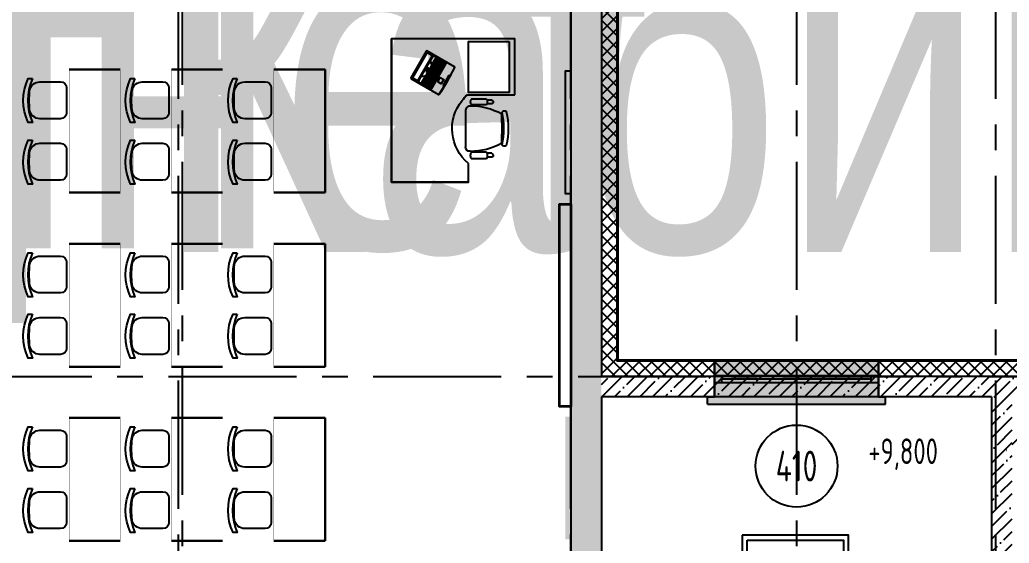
# Model space of a CAD drawing. Header units: millimetres. Extents: x -106726 to 8952771, y -150083 to 686385.
# Drawn here: x 45984 to 55647, y 385852 to 390960 of the extents above; entities that cross this region are included whole.
import ezdxf
from ezdxf import colors
from ezdxf.entities.mleader import LeaderData, LeaderLine
from ezdxf.enums import TextEntityAlignment as Align
from ezdxf.math import Vec2, Vec3

# ---------------------------------------------------------------- set-up
doc = ezdxf.new("R2018")
doc.units = ezdxf.units.MM
doc.linetypes.add('CENTER', pattern=[2, 1.25, -0.25, 0.25, -0.25])
doc.layers.add('АР_Названия помещений', color=124, linetype='Continuous', lineweight=5, plot=False)
doc.layers.add('АР_Номер помещения', color=1, linetype='Continuous', lineweight=25)
doc.layers.add('ТХ_мебель передв', color=250, linetype='Continuous', lineweight=13)
doc.styles.add('ISOCPEUR', font='isocpeur.ttf', dxfattribs={"width": 0.7})
doc.styles.get("Standard").update_dxf_attribs({"font": 'arial.ttf'})
pattern_1 = [(45, (-951587.81, 469999.9), (-123.743687, 123.743687), []), (45, (-951464.07, 469999.9), (-123.743687, 123.743687), [218.75, -43.75, 0, -43.75])]

# ---------------------------------------------------------------- blocks, each defined once
blk = doc.blocks.new('*U444')
at = {"layer": 'АР_Номер помещения', "color": 8}
blk.add_circle((-15801.9, 2230.5), 400, dxfattribs=at)
at = {"color": 8, "style": 'ISOCPEUR', "width": 0.7, "flags": 1}
blk.add_attdef('КАТЕГОРИЯ', (-499.2, -2092.2), '', height=250, dxfattribs=at)
at = {"layer": 'АР_Номер помещения', "color": 8, "style": 'ISOCPEUR', "width": 0.7}
blk.add_attdef('НОМЕР_ПОМЕЩЕНИЯ', text='', height=300, dxfattribs=at).set_placement((-15801.9, 2230.5), align=Align.MIDDLE_CENTER)
blk = doc.blocks.new('*U437')
at = {"color": 8, "style": 'ISOCPEUR', "width": 0.7, "flags": 1}
blk.add_attdef('КАТЕГОРИЯ', (-499.2, -2092.2), '', height=250, dxfattribs=at)
at = {"layer": 'АР_Номер помещения', "color": 8, "style": 'ISOCPEUR', "width": 0.7}
blk.add_attdef('НОМЕР_ПОМЕЩЕНИЯ', text='', height=300, dxfattribs=at).set_placement((-15436.9, -2490.2), align=Align.MIDDLE_CENTER)
blk = doc.blocks.new('*U438')
at = {"color": 8, "style": 'ISOCPEUR', "width": 0.7, "flags": 1}
blk.add_attdef('КАТЕГОРИЯ', (-499.2, -2092.2), '', height=250, dxfattribs=at)
at = {"layer": 'АР_Номер помещения', "color": 8, "style": 'ISOCPEUR', "width": 0.7}
blk.add_attdef('НОМЕР_ПОМЕЩЕНИЯ', text='', height=300, dxfattribs=at).set_placement((-20225.8, 201.5), align=Align.MIDDLE_CENTER)
blk = doc.blocks.new('*U432')
at = {"color": 8, "style": 'ISOCPEUR', "width": 0.7, "flags": 1}
blk.add_attdef('КАТЕГОРИЯ', (-499.2, -2092.2), '', height=250, dxfattribs=at)
at = {"layer": 'АР_Номер помещения', "color": 8, "style": 'ISOCPEUR', "width": 0.7}
blk.add_attdef('НОМЕР_ПОМЕЩЕНИЯ', text='', height=300, dxfattribs=at).set_placement((-16458, -3123.6), align=Align.MIDDLE_CENTER)
blk = doc.blocks.new('*U433')
at = {"color": 8, "style": 'ISOCPEUR', "width": 0.7, "flags": 1}
blk.add_attdef('КАТЕГОРИЯ', (-499.2, -2092.2), '', height=250, dxfattribs=at)
at = {"layer": 'АР_Номер помещения', "color": 8, "style": 'ISOCPEUR', "width": 0.7}
blk.add_attdef('НОМЕР_ПОМЕЩЕНИЯ', text='', height=300, dxfattribs=at).set_placement((-21966.9, -3283.9), align=Align.MIDDLE_CENTER)
blk = doc.blocks.new('_DotSmall')
at = {"color": 8, "linetype": 'ByBlock', "const_width": 0.5}
blk.add_lwpolyline([(-0.0625, 0, 1), (0.0625, 0, 1)], format="xyb", close=True, dxfattribs=at)
blk = doc.blocks.new('*U324')
h = blk.add_hatch(color=8)
h.dxf.hatch_style = 1
h.paths.add_polyline_path([(-1670, -210), (70, -210), (70, -140), (0, -140), (0, 220), (-1600, 220), (-1600, -140), (-1670, -140)])
at = {"color": 8, "lineweight": 30}
for p, q in [((-1600, -140), (-1600, 220)), ((0, -140), (0, 220))]:
    blk.add_line(p, q, dxfattribs=at)
at = {"color": 8}
for p, q in [((0, 220), (-1600, 220)), ((-1600, 70), (0, 70)), ((-1600, 0), (0, 0)), ((-1530, 0), (-1530, 70)), ((-1530, 35), (-70, 35)), ((-70, 0), (-70, 70)), ((-1670, -210), (-1670, -140)), ((-1670, -140), (-1600, -140)), ((0, -140), (70, -140)), ((70, -210), (70, -140)), ((-1670, -210), (70, -210))]:
    blk.add_line(p, q, dxfattribs=at)
blk = doc.blocks.new('laptop')
at = {"color": 8}
for p, q in [((-150.3, 324.5), (-155, 323.2)), ((-150.3, 324.5), (-155, 323.2)), ((-155, 323.2), (-155, 9.7)), ((-155, 323.2), (-155, 9.7)), ((-150.3, 312.7), (-155, 311.4)), ((0, 325.7), (-150.3, 324.5)), ((0, 325.7), (-150.3, 324.5)), ((0, 313.9), (-150.3, 312.7)), ((-143, 308.8), (-140, 309.5)), ((-143, 253.6), (-143, 308.8)), ((-140, 309.5), (140, 309.5)), ((150.3, 324.5), (0, 325.7)), ((150.3, 324.5), (0, 325.7)), ((150.3, 312.7), (0, 313.9)), ((140, 309.5), (143, 308.8)), ((143, 308.8), (143, 253.6)), ((155, 323.2), (150.3, 324.5)), ((155, 323.2), (150.3, 324.5)), ((155, 311.4), (150.3, 312.7)), ((155, 9.7), (155, 323.2)), ((155, 9.7), (155, 323.2)), ((155, 248), (-155, 248)), ((-147, 210), (-147, 234)), ((-147, 210), (-147, 100)), ((147, 210), (-147, 210)), ((-147, 210), (-71.6, 210)), ((-130, 194.2), (-147, 194.2)), ((-140, 252.9), (-143, 253.6)), ((140, 252.9), (-140, 252.9)), ((-137, 244), (-95.6, 244)), ((-130, 210), (-130, 194.2)), ((-127.5, 210), (-127.5, 194.2)), ((76.5, 194.2), (-127.5, 194.2)), ((-110.5, 210), (-110.5, 194.2)), ((-93.5, 210), (-93.5, 194.2)), ((-68, 218.5), (-92, 242.5)), ((-76.5, 210), (-76.5, 194.2)), ((-59.5, 210), (-59.5, 194.2)), ((-42.5, 210), (-42.5, 194.2)), ((-25.5, 210), (-25.5, 194.2)), ((-18.5, 241.8), (-20.5, 241.8)), ((-20.5, 241.8), (-20.5, 236.8)), ((-20.5, 236.8), (-18.5, 236.8)), ((-20.5, 226), (-20.5, 220.4)), ((20.5, 226), (-20.5, 226)), ((-20.5, 220.4), (20.5, 220.4)), ((-18.5, 236.8), (-18.5, 241.8)), ((-8.5, 210), (-8.5, 194.2)), ((-5.5, 241.8), (-7.5, 241.8)), ((-7.5, 241.8), (-7.5, 236.8)), ((-7.5, 236.8), (-5.5, 236.8)), ((-5.5, 236.8), (-5.5, 241.8)), ((7.5, 241.8), (5.5, 241.8)), ((5.5, 241.8), (5.5, 236.8)), ((5.5, 236.8), (7.5, 236.8)), ((7.5, 236.8), (7.5, 241.8)), ((8.5, 210), (8.5, 194.2)), ((20.5, 241.8), (18.5, 241.8)), ((18.5, 241.8), (18.5, 236.8)), ((18.5, 236.8), (20.5, 236.8)), ((20.5, 236.8), (20.5, 241.8)), ((20.5, 220.4), (20.5, 226)), ((25.5, 210), (25.5, 194.2)), ((42.5, 210), (42.5, 194.2)), ((59.5, 210), (59.5, 194.2)), ((68, 218.5), (92, 242.5)), ((68.8, 210), (68.8, 211.3)), ((68.8, 210), (68.8, 211.3)), ((147, 210), (68.8, 210)), ((76.5, 210), (76.5, 194.2)), ((79, 210), (79, 194.2)), ((147, 194.2), (79, 194.2)), ((95.6, 244), (137, 244)), ((96, 210), (96, 194.2)), ((113, 210), (113, 194.2)), ((130, 210), (130, 194.2)), ((143, 253.6), (140, 252.9)), ((147, 234), (147, 210)), ((147, 210), (147, 100)), ((147, 191.7), (-147, 191.7)), ((147, 173.3), (-147, 173.3)), ((147, 155), (-147, 155)), ((147, 136.7), (-147, 136.7)), ((147, 118.3), (-147, 118.3)), ((147, 100), (-147, 100)), ((-138, 191.7), (-138, 173.3)), ((-129, 173.3), (-129, 155)), ((-122.7, 118.3), (-122.7, 100)), ((-122.5, 155), (-122.5, 136.7)), ((-118.5, 191.7), (-118.5, 173.3)), ((-113.5, 136.7), (-113.5, 118.3)), ((-109.5, 173.3), (-109.5, 155)), ((-103, 155), (-103, 136.7)), ((-99, 191.7), (-99, 173.3)), ((-98.3, 118.3), (-98.3, 100)), ((-94, 136.7), (-94, 118.3)), ((-90, 173.3), (-90, 155)), ((-83.5, 155), (-83.5, 136.7)), ((-79.5, 191.7), (-79.5, 173.3)), ((-74.5, 136.7), (-74.5, 118.3)), ((-74, 118.3), (-74, 100)), ((-70.5, 173.3), (-70.5, 155)), ((-64, 155), (-64, 136.7)), ((-60, 191.7), (-60, 173.3)), ((-55, 136.7), (-55, 118.3)), ((-54.5, 118.3), (-54.5, 100)), ((-51, 173.3), (-51, 155)), ((-44.5, 155), (-44.5, 136.7)), ((-40.5, 191.7), (-40.5, 173.3)), ((-35.5, 136.7), (-35.5, 118.3)), ((-31.5, 173.3), (-31.5, 155)), ((-25, 155), (-25, 136.7)), ((-21, 191.7), (-21, 173.3)), ((-16, 136.7), (-16, 118.3)), ((-12, 173.3), (-12, 155)), ((-5.5, 155), (-5.5, 136.7)), ((-1.5, 191.7), (-1.5, 173.3)), ((3.5, 136.7), (3.5, 118.3)), ((7.5, 173.3), (7.5, 155)), ((9.5, 118.3), (9.5, 100)), ((14, 155), (14, 136.7)), ((18, 191.7), (18, 173.3)), ((23, 136.7), (23, 118.3)), ((27, 173.3), (27, 155)), ((29, 118.3), (29, 100)), ((33.5, 155), (33.5, 136.7)), ((37.5, 191.7), (37.5, 173.3)), ((42.5, 136.7), (42.5, 118.3)), ((46.5, 173.3), (46.5, 155)), ((48.5, 118.3), (48.5, 100)), ((53, 155), (53, 136.7)), ((57, 191.7), (57, 173.3)), ((62, 136.7), (62, 118.3)), ((66, 173.3), (66, 155)), ((68, 118.3), (68, 100)), ((72.5, 155), (72.5, 136.7)), ((76.5, 191.7), (76.5, 173.3)), ((81.5, 136.7), (81.5, 118.3)), ((85.5, 173.3), (85.5, 155)), ((87.5, 118.3), (87.5, 100)), ((90, 118.3), (90, 100)), ((92, 155), (92, 136.7)), ((96, 191.7), (96, 173.3)), ((105, 173.3), (105, 155)), ((109.5, 136.7), (109.5, 100)), ((129, 191.7), (129, 100)), ((-155, 9.7), (-154.5, 7.6)), ((-154.5, 7.6), (-152.4, 5.3)), ((-152.4, 5.3), (-150.3, 4.7)), ((-150.3, 4.7), (0, 0)), ((-59, 14), (-59, 0.7)), ((59, 14), (-59, 14)), ((-59, 0.7), (-59, 14)), ((-59, 14), (59, 14)), ((0, 0), (150.3, 4.7)), ((59, 0.7), (59, 14)), ((59, 14), (59, 0.7)), ((150.3, 4.7), (153.2, 5.9)), ((153.2, 5.9), (154.7, 7.9)), ((154.7, 7.9), (155, 9.7))]:
    blk.add_line(p, q, dxfattribs=at)
blk.add_lwpolyline([(-51.9, 78.7), (-4, 78.7), (-4, 39.2), (-51.9, 39.2)], close=True, dxfattribs=at)
for centre, radius, start, end in [((-137, 234), 10, 90, 180), ((-95.6, 239), 5, 45, 90), ((-71.6, 215), 5, 270, 45), ((71.6, 215), 5, 135, 236.11751), ((95.6, 239), 5, 90, 135), ((137, 234), 10, 0, 90), ((-150, 9.7), 5, 180, 266.41668), ((0, 2405), 2405, 266.41668, 273.58332), ((150, 9.7), 5, 273.58332, 0)]:
    blk.add_arc(centre, radius, start, end, dxfattribs=at)
blk = doc.blocks.new('мваи')
at = {"color": 8}
for points in [[(95699, 222916.5), (95153.7, 222916.5), (95153.7, 221714.7), (96551.3, 221714.7), (96551.3, 222466.5), (96371.3, 222466.5)], [(95699, 222455.9), (95699, 222916.5)], [(95741.3, 222641.2), (95741.3, 222493)], [(95751.9, 222694.1), (95751.9, 222646.5)], [(95789, 222694.1), (95789, 222646.5)], [(95799.6, 222641.2), (95799.6, 222493)], [(96260.1, 222641.2), (96260.1, 222493)], [(96270.7, 222694.1), (96270.7, 222646.5)], [(96307.8, 222694.1), (96307.8, 222646.5)], [(96323.7, 222641.2), (96323.7, 222493)], [(96551.3, 222466.5), (96551.3, 221714.7), (95153.7, 221714.7)]]:
    blk.add_lwpolyline(points, dxfattribs=at)
blk.add_lwpolyline([(95180.2, 222863.6), (95677.8, 222863.6), (95677.8, 222466.5), (95180.2, 222466.5)], close=True, dxfattribs=at)
blk.add_lwpolyline([(96249.5, 222482.4, 0.127479), (96170.1, 222789.4, 0.028308), (95889.5, 222789.4, 0.127479), (95810.1, 222482.4, 0.416667), (95857.8, 222434.7), (96207.2, 222434.7)], format="xyb", dxfattribs=at)
for centre, radius, start, end in [((96029.8, 222190.4), 666.6, 75.98123, 104.01877), ((96029.8, 221981.9), 828.7, 78.76484, 101.23516)]:
    blk.add_arc(centre, radius, start, end, dxfattribs=at)
for points in [[(95868.4, 222794.7), (95857.8, 222800), (95852.5, 222821.2), (95863.1, 222831.8)], [(95863.1, 222831.8), (95863.1, 222837.1), (95868.4, 222837.1), (95868.4, 222837.1)], [(96191.3, 222837.1), (96201.9, 222831.8), (96207.2, 222815.9), (96196.6, 222800)], [(96196.6, 222800), (96196.6, 222800), (96196.6, 222794.7), (96191.3, 222794.7)], [(95741.3, 222641.2), (95757.2, 222651.8), (95778.4, 222651.8), (95799.6, 222641.2)], [(95751.9, 222694.1), (95757.2, 222704.7), (95767.8, 222710), (95778.4, 222704.7)], [(95778.4, 222704.7), (95783.7, 222699.4), (95783.7, 222699.4), (95789, 222694.1)], [(96260.1, 222641.2), (96281.3, 222651.8), (96302.5, 222651.8), (96323.7, 222641.2)], [(96270.7, 222694.1), (96276, 222704.7), (96291.9, 222710), (96302.5, 222704.7)], [(96302.5, 222704.7), (96302.5, 222699.4), (96307.8, 222699.4), (96307.8, 222694.1)], [(95757.2, 222403), (95736, 222418.9), (95714.8, 222434.7), (95699, 222455.9)], [(95799.6, 222493), (95778.4, 222482.4), (95757.2, 222482.4), (95741.3, 222493)], [(96371.3, 222466.5), (96217.8, 222281.2), (95942.5, 222249.4), (95757.2, 222403)], [(96249.5, 222482.4), (96254.8, 222455.9), (96233.7, 222434.7), (96207.2, 222434.7)], [(96323.7, 222493), (96302.5, 222482.4), (96281.3, 222482.4), (96260.1, 222493)]]:
    blk.add_open_spline(points, degree=3, dxfattribs=at)
at = {"color": 8, "rotation": 150}
blk.add_blockref('laptop', (95567, 222259.4), dxfattribs=at)
blk = doc.blocks.new('У018')
at = {"layer": 'ТХ_мебель передв', "color": 8, "ltscale": 100, "const_width": 2}
blk.add_lwpolyline([(94750.1, 82280.2), (95250.1, 82280.2), (95250.1, 81080.2), (94750.1, 81080.2)], close=True, dxfattribs=at)
blk = doc.blocks.new('Стул парты')
at = {"color": 8}
for points in [[(-95.3, -360, -0.36493), (-180, -259.4), (-180, -58.2, -0.414078), (-121.8, 0), (121.8, 0, -0.414078), (180, -58.2), (180, -259.4, -0.36493), (95.3, -360, -0.041656)], [(-211.8, -333.5, 0.203875), (217.1, -333.5), (217.1, -373.5, -0.227009), (-211.8, -373.5)]]:
    blk.add_lwpolyline(points, format="xyb", close=True, dxfattribs=at)

msp = doc.modelspace()

# ---------------------------------------------------------------- hatches: boundary and pattern name
at = {"ltscale": 100}
h = msp.add_hatch(dxfattribs=at)
h.set_pattern_fill('ANSI37', color=256, scale=700)
h.set_pattern_definition([(45, (-945096.63, 409153.53), (-61.871843, 61.871843), []), (135, (-945096.63, 409153.53), (-61.871843, -61.871843), [])])
h.paths.add_polyline_path([(68515, 369610), (62165, 369610), (62165, 387480), (51665, 387480), (51665, 391445), (16865, 391445), (16865, 387480), (11889.8, 387480), (11889.8, 387630), (16715, 387630), (16715, 391595), (51815, 391595), (51815, 387630), (62315, 387630), (62315, 369760), (68665, 369760), (68665, 359750), (55265, 359750), (55265, 366100), (47385, 366100), (47385, 371290), (39149.7, 371290), (39149.7, 371040), (38999.7, 371040), (38999.7, 371440), (47535, 371440), (47535, 366250), (55415, 366250), (55415, 359900), (68515, 359900)])
h = msp.add_hatch(dxfattribs=at)
h.set_pattern_fill('ANSI35', color=256, scale=700)
h.set_pattern_definition(pattern_1)
h.paths.add_polyline_path([(51665, 391445), (51365, 391445), (51365, 391145), (51365, 379960), (40410, 379960), (40410, 379660), (47535, 379660), (47535, 378477.5), (47735, 378477.5), (47735, 379660), (51365, 379660), (51365, 378702.5), (51565, 378702.5), (51565, 379660), (51665, 379660), (51665, 387280), (51665, 387280.3), (51665, 387480.3), (51665, 387480)])
h = msp.add_hatch(color=256)
h.dxf.hatch_style = 1
h.paths.add_polyline_path([(51365, 390461.9), (51312.1, 390461.9), (51312.1, 389261.9), (51365, 389261.9)])
h = msp.add_hatch(dxfattribs=at)
h.set_pattern_fill('ANSI35', color=256, scale=700)
h.set_pattern_definition(pattern_1)
h.paths.add_polyline_path([(62165, 387480), (51665, 387480), (51665, 387280), (55475, 387280), (55475.1, 379374.6), (55675.1, 379374.6), (55675, 387280), (61965, 387280), (62165, 387280)])
h = msp.add_hatch(color=256)
h.dxf.hatch_style = 1
h.paths.add_polyline_path([(51312.1, 385888.4), (51365, 385888.4), (51365, 387087.1), (51312.1, 387087.1)])
h = msp.add_hatch(dxfattribs=at)
h.set_pattern_fill('ANSI32', color=256, scale=500)
h.set_pattern_definition([(45, (-955814.4, 459938.03), (-132.58252, 132.58252), []), (45, (-955726.02, 459938.03), (-132.58252, 132.58252), [])])
h.paths.add_polyline_path([(55674.6, 386880.4), (61965, 386880.4), (61965, 386760.4), (55590, 386761.2), (55675.4, 386760.4)])

# ---------------------------------------------------------------- linework, layer by layer
at = {"linetype": 'CENTER', "ltscale": 1000}
for p, q in [((47569.9, 437574.6), (47569.9, 383425.1)), ((53569.9, 437574.6), (53569.9, 383425.1)), ((47535, 358188.7), (47535, 392496.2)), ((51365, 358188.7), (51365, 392496.2)), ((55515, 358188.7), (55515, 392496.2)), ((-12563.8, 387480), (71033.4, 387480))]:
    msp.add_line(p, q, dxfattribs=at)
at = {"ltscale": 100}
for p, q in [((51815, 391595), (51815, 387630)), ((51825, 391605), (51825, 387640)), ((51665, 391445), (51665, 387480)), ((51365, 391145), (51365, 379960)), ((62315, 387630), (51815, 387630)), ((62325, 387640), (51825, 387640)), ((62165, 387480), (51665, 387480)), ((51665, 387280), (51665, 379660)), ((55475, 387280), (51665, 387280)), ((55475, 387280), (55475, 379374.6))]:
    msp.add_line(p, q, dxfattribs=at)
for p, q in [((46965.1, 390474.5), (46465.1, 390474.5)), ((46965.1, 390474.5), (46465.1, 390474.5)), ((46465.1, 390474.5), (46965.1, 390474.5)), ((47965.1, 390474.5), (47465.1, 390474.5)), ((47965.1, 390474.5), (47465.1, 390474.5)), ((47465.1, 390474.5), (47965.1, 390474.5)), ((48965.1, 390474.5), (48465.1, 390474.5)), ((48465.1, 390474.5), (48965.1, 390474.5)), ((48965.1, 389874.5), (48965.1, 390474.5)), ((48965.1, 390474.5), (48965.1, 389874.5)), ((48965.1, 389274.5), (48965.1, 389874.5)), ((48965.1, 389274.5), (48965.1, 389874.5)), ((48965.1, 389874.5), (48965.1, 389274.5)), ((46465.1, 389274.5), (46965.1, 389274.5)), ((46465.1, 389274.5), (46965.1, 389274.5)), ((46965.1, 389274.5), (46465.1, 389274.5)), ((47465.1, 389274.5), (47965.1, 389274.5)), ((47465.1, 389274.5), (47965.1, 389274.5)), ((47965.1, 389274.5), (47465.1, 389274.5)), ((48465.1, 389274.5), (48965.1, 389274.5)), ((48465.1, 389274.5), (48965.1, 389274.5)), ((48965.1, 389274.5), (48465.1, 389274.5)), ((46965.1, 388774.5), (46465.1, 388774.5)), ((46965.1, 388774.5), (46465.1, 388774.5)), ((46465.1, 388774.5), (46965.1, 388774.5)), ((47965.1, 388774.5), (47465.1, 388774.5)), ((47965.1, 388774.5), (47465.1, 388774.5)), ((47465.1, 388774.5), (47965.1, 388774.5)), ((48965.1, 388774.5), (48465.1, 388774.5)), ((48965.1, 388774.5), (48465.1, 388774.5)), ((48465.1, 388774.5), (48965.1, 388774.5)), ((48965.1, 388174.5), (48965.1, 388774.5)), ((48965.1, 388174.5), (48965.1, 388774.5)), ((48965.1, 388774.5), (48965.1, 388174.5)), ((48965.1, 387574.5), (48965.1, 388174.5)), ((48965.1, 387574.5), (48965.1, 388174.5)), ((48965.1, 388174.5), (48965.1, 387574.5)), ((46465.1, 387574.5), (46965.1, 387574.5)), ((46465.1, 387574.5), (46965.1, 387574.5)), ((46965.1, 387574.5), (46465.1, 387574.5)), ((47465.1, 387574.5), (47965.1, 387574.5)), ((47465.1, 387574.5), (47965.1, 387574.5)), ((47965.1, 387574.5), (47465.1, 387574.5)), ((48465.1, 387574.5), (48965.1, 387574.5)), ((48465.1, 387574.5), (48965.1, 387574.5)), ((48965.1, 387574.5), (48465.1, 387574.5)), ((46965.1, 387074.5), (46465.1, 387074.5)), ((46965.1, 387074.5), (46465.1, 387074.5)), ((46465.1, 387074.5), (46965.1, 387074.5)), ((47965.1, 387074.5), (47465.1, 387074.5)), ((47965.1, 387074.5), (47465.1, 387074.5)), ((47465.1, 387074.5), (47965.1, 387074.5)), ((48965.1, 387074.5), (48465.1, 387074.5)), ((48965.1, 387074.5), (48465.1, 387074.5)), ((48465.1, 387074.5), (48965.1, 387074.5)), ((48965.1, 386474.5), (48965.1, 387074.5)), ((48965.1, 386474.5), (48965.1, 387074.5)), ((48965.1, 387074.5), (48965.1, 386474.5)), ((48965.1, 385874.5), (48965.1, 386474.5)), ((48965.1, 385874.5), (48965.1, 386474.5)), ((48965.1, 386474.5), (48965.1, 385874.5)), ((46465.1, 385874.5), (46965.1, 385874.5)), ((46465.1, 385874.5), (46965.1, 385874.5)), ((46965.1, 385874.5), (46465.1, 385874.5)), ((47465.1, 385874.5), (47965.1, 385874.5)), ((47465.1, 385874.5), (47965.1, 385874.5)), ((47965.1, 385874.5), (47465.1, 385874.5)), ((48465.1, 385874.5), (48965.1, 385874.5)), ((48465.1, 385874.5), (48965.1, 385874.5)), ((48965.1, 385874.5), (48465.1, 385874.5))]:
    msp.add_line(p, q)
msp.add_lwpolyline([(51365, 389261.9), (51312.1, 389261.9), (51312.1, 390461.9), (51365, 390461.9)], close=True)
at = {"lineweight": 35}
msp.add_lwpolyline([(51365, 387187.1), (51253.8, 387187.1), (51253.8, 389161.9), (51365, 389161.9)], close=True, dxfattribs=at)
at = {"ltscale": 100}
for points in [[(54077.6, 383215.9), (54077.6, 383870.9), (54077.6, 385930.9), (53037.4, 385930.9)], [(53037.4, 385930.9), (53037.4, 382035.8)], [(53087.4, 385880.9), (54027.6, 385880.9), (54027.6, 383870.9), (54027.6, 383175.9)], [(53087.4, 382085.8), (53087.4, 385880.9)]]:
    msp.add_lwpolyline(points, dxfattribs=at)

# ---------------------------------------------------------------- block references
ref = msp.add_blockref('*U437', (39645.3, 387719.1))
lines = msp.add_mtext('\\W0.8000;Кабинет русского языка и литературы', dxfattribs={"layer": 'АР_Названия помещений', "color": 8, "insert": (21294.4, 392131.3), "char_height": 5327.78, "width": 926.94, "attachment_point": 1})
ref.add_attrib('ИМЯ_ПОМЕЩЕНИЯ', '', (21294.4, 392131.3), dxfattribs={"flags": 104}).embed_mtext(lines)
ref = msp.add_blockref('*U438', (52577.1, 385363.3))
lines = msp.add_mtext('\\W0.8000;Кабинет русского языка и литературы ', dxfattribs={"layer": 'АР_Названия помещений', "color": 8, "insert": (29918.4, 392129.3), "char_height": 4128.132, "width": 926.94, "attachment_point": 1})
ref.add_attrib('ИМЯ_ПОМЕЩЕНИЯ', '', (29918.4, 392129.3), dxfattribs={"flags": 104}).embed_mtext(lines)
ref = msp.add_blockref('*U432', (57414.7, 388394.2))
lines = msp.add_mtext('\\W0.8000;Кабинет математики', dxfattribs={"layer": 'АР_Названия помещений', "color": 8, "insert": (38405.3, 392078.8), "char_height": 3347.834, "width": 926.94, "attachment_point": 1})
ref.add_attrib('ИМЯ_ПОМЕЩЕНИЯ', '', (38405.3, 392078.8), dxfattribs={"flags": 104}).embed_mtext(lines)
ref = msp.add_blockref('*U433', (66139.3, 388394.2))
lines = msp.add_mtext('\\W0.8000;Кабинет математики', dxfattribs={"layer": 'АР_Названия помещений', "color": 8, "insert": (47293.9, 392042.3), "char_height": 3347.834, "width": 926.94, "attachment_point": 1})
ref.add_attrib('ИМЯ_ПОМЕЩЕНИЯ', '', (47293.9, 392042.3), dxfattribs={"flags": 104}).embed_mtext(lines)
at = {"rotation": 270}
for name, p in [('мваи', (-172099.3, 485928.2)), ('Стул парты', (46440.1, 390174.5)), ('Стул парты', (47440.1, 390174.5)), ('Стул парты', (48440.1, 390174.5)), ('Стул парты', (46440.1, 389574.5)), ('Стул парты', (47440.1, 389574.5)), ('Стул парты', (48440.1, 389574.5)), ('Стул парты', (46440.1, 388474.5)), ('Стул парты', (47440.1, 388474.5)), ('Стул парты', (48440.1, 388474.5)), ('Стул парты', (46440.1, 387874.5)), ('Стул парты', (47440.1, 387874.5)), ('Стул парты', (48440.1, 387874.5)), ('Стул парты', (46440.1, 386774.5)), ('Стул парты', (47440.1, 386774.5)), ('Стул парты', (48440.1, 386774.5)), ('Стул парты', (46440.1, 386174.5)), ('Стул парты', (47440.1, 386174.5)), ('Стул парты', (48440.1, 386174.5))]:
    msp.add_blockref(name, p, dxfattribs=at)
for name, p in [('У018', (-48284.9, 308194.3)), ('У018', (-47284.9, 308194.3)), ('У018', (-46284.9, 308194.3)), ('У018', (-48284.9, 306494.3)), ('У018', (-47284.9, 306494.3)), ('У018', (-46284.9, 306494.3)), ('*U324', (54370, 387420)), ('У018', (-48284.9, 304794.3)), ('У018', (-47284.9, 304794.3)), ('У018', (-46284.9, 304794.3))]:
    msp.add_blockref(name, p)
ref = msp.add_blockref('*U444', (69371.8, 384374.3))
ref.add_attrib('НОМЕР_ПОМЕЩЕНИЯ', '410', dxfattribs={"layer": 'АР_Номер помещения', "color": 8, "height": 300, "style": 'ISOCPEUR', "width": 0.7}).set_placement((53569.9, 386604.8), align=Align.MIDDLE_CENTER)
lines = msp.add_mtext('\\W0.8000;Лестничная клетка (Л1)', dxfattribs={"layer": 'АР_Названия помещений', "color": 8, "insert": (53523.1, 384856.3), "char_height": 916.195, "width": 926.94, "attachment_point": 1})
ref.add_attrib('ИМЯ_ПОМЕЩЕНИЯ', '', (53523.1, 384856.3), dxfattribs={"flags": 104}).embed_mtext(lines)

# ---------------------------------------------------------------- leaders
ml = msp.add_multileader_mtext('Standard')
ml.set_content('+13,700', color=8, style='ISOCPEUR')
ml.set_leader_properties(color=8, linetype='Continuous', lineweight=-1)
ml.set_arrow_properties(name='DOTSMALL')
ml.build(insert=Vec2(0, 0))
ml.multileader.update_dxf_attribs({"has_text_frame": 1, "text_left_attachment_type": 4, "text_right_attachment_type": 4, "dogleg_length": 100, "arrow_head_size": 180})
ctx = ml.context
ctx.base_point, ctx.char_height, ctx.arrow_head_size, ctx.landing_gap_size, ctx.plane_origin = Vec3(54221, 506541.4), 250, 180, 50, Vec3(53971.6, 505880.5)
ctx.left_attachment, ctx.right_attachment = 4, 4
notes = []
notes.append((ctx, [(0, (0, 0, 0), (0, 0), (1, 0), 1, [])]))
ctx.mtext.insert, ctx.mtext.width, ctx.mtext.line_spacing_style, ctx.mtext.flow_direction = Vec3(54271, 506874.7), 852.697, 2, 5
ml = msp.add_multileader_mtext('Standard')
ml.set_content('+15,825', color=8, style='ISOCPEUR')
ml.set_leader_properties(color=8, linetype='Continuous', lineweight=-1)
ml.set_arrow_properties(name='DOTSMALL')
ml.build(insert=Vec2(0, 0))
ml.multileader.update_dxf_attribs({"has_text_frame": 1, "text_left_attachment_type": 4, "text_right_attachment_type": 4, "dogleg_length": 100, "arrow_head_size": 180})
ctx = ml.context
ctx.base_point, ctx.char_height, ctx.arrow_head_size, ctx.landing_gap_size, ctx.plane_origin = Vec3(52211.2, 501008.3), 250, 180, 50, Vec3(52690.3, 498055.9)
ctx.left_attachment, ctx.right_attachment = 4, 4
notes.append((ctx, [(0, (0, 0, 0), (0, 0), (1, 0), 1, [])]))
ctx.mtext.insert, ctx.mtext.width, ctx.mtext.line_spacing_style, ctx.mtext.flow_direction = Vec3(52261.2, 501341.7), 852.697, 2, 5
ml = msp.add_multileader_mtext('Standard')
ml.set_content('+9,800', color=8, style='ISOCPEUR')
ml.set_leader_properties(color=8, linetype='Continuous', lineweight=-1)
ml.set_arrow_properties(name='DOTSMALL')
ml.build(insert=Vec2(0, 0))
ml.multileader.update_dxf_attribs({"has_text_frame": 1, "text_left_attachment_type": 4, "text_right_attachment_type": 4, "dogleg_length": 100, "arrow_head_size": 180})
ctx = ml.context
ctx.base_point, ctx.char_height, ctx.arrow_head_size, ctx.landing_gap_size, ctx.plane_origin = Vec3(54221, 386541.4), 250, 180, 50, Vec3(53971.6, 385880.5)
ctx.left_attachment, ctx.right_attachment = 4, 4
notes.append((ctx, [(0, (0, 0, 0), (0, 0), (1, 0), 1, [])]))
ctx.mtext.insert, ctx.mtext.width, ctx.mtext.line_spacing_style, ctx.mtext.flow_direction = Vec3(54271, 386874.7), 852.697, 2, 5
for ctx, leaders in notes:
    for number, flags, end, landing, length, lines in leaders:
        leader = LeaderData()
        leader.index, (leader.has_last_leader_line, leader.has_dogleg_vector, leader.attachment_direction) = number, flags
        leader.last_leader_point, leader.dogleg_vector, leader.dogleg_length = Vec3(end), Vec3(landing), length
        for number, points, colour, breaks in lines:
            line = LeaderLine()
            line.index, line.vertices, line.color, line.breaks = number, Vec3.list(points), colors.encode_raw_color(colour), breaks
            leader.lines.append(line)
        ctx.leaders.append(leader)

doc.saveas('drawing.dxf')
